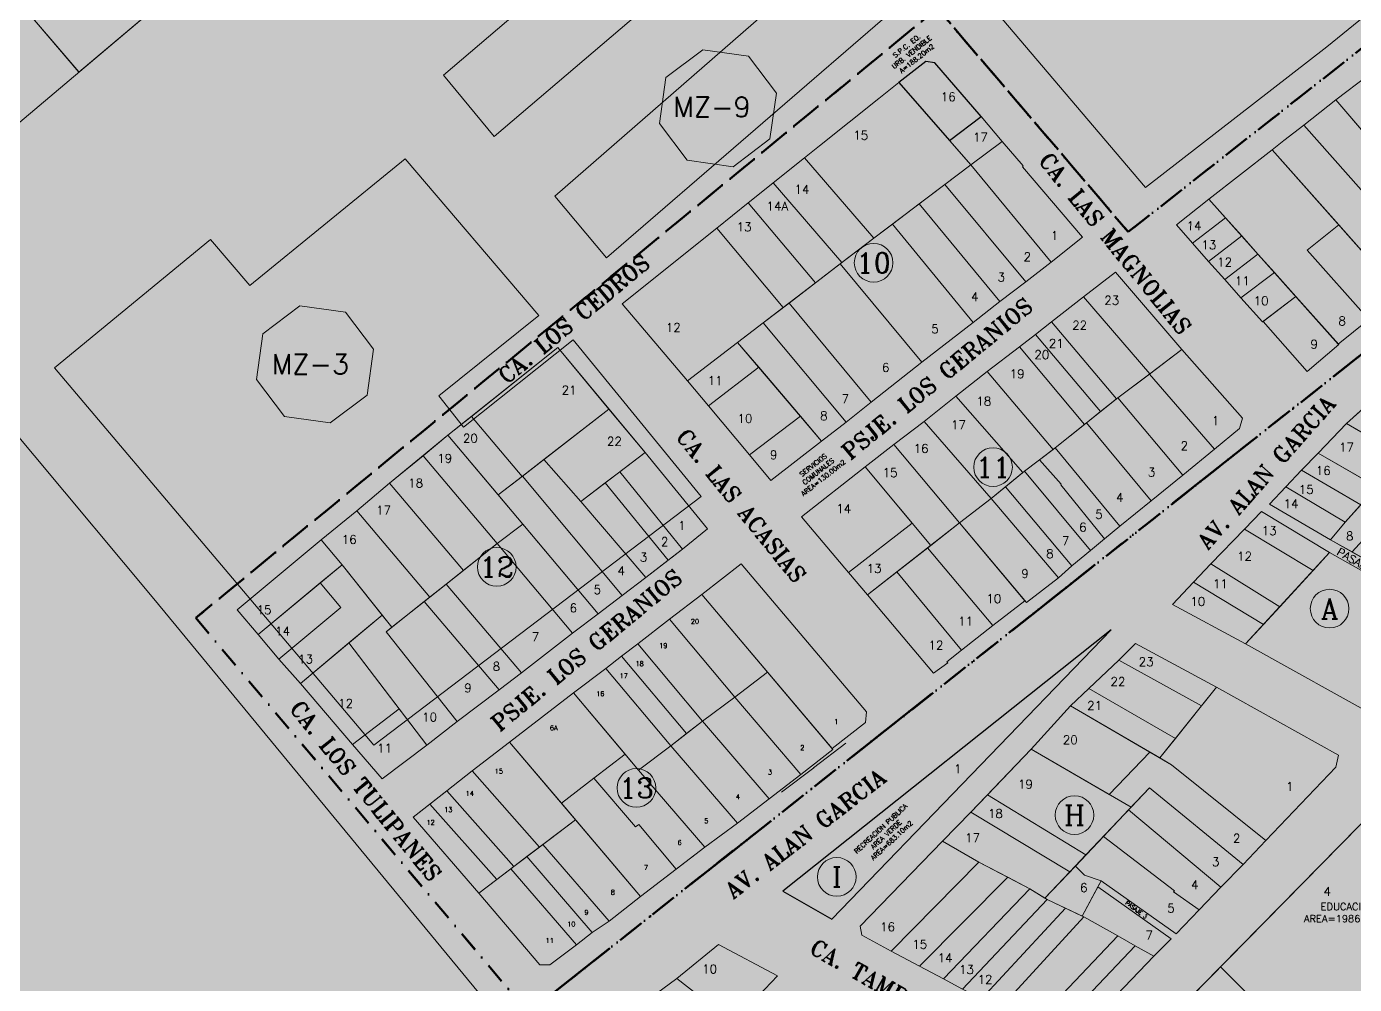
# Model space of a CAD drawing. Header units: millimetres. Extents: x -12449005 to 6504000, y 604360 to 27735491.
# Drawn here: x 711441.9 to 711771.8, y 9108233.5 to 9108471.3 of the extents above; entities that cross this region are included whole.
import ezdxf
from ezdxf.enums import TextEntityAlignment as Align

# ---------------------------------------------------------------- set-up
doc = ezdxf.new("R2010")
doc.units = ezdxf.units.MM
doc.header["$MEASUREMENT"] = 0
doc.header["$PDMODE"] = 3
doc.header["$PDSIZE"] = 0.5
doc.linetypes.add('DASHDOTX2', pattern=[50.8, 25.4, -12.7, 0, -12.7])
doc.layers.get('0').update_dxf_attribs({"lineweight": 15})
for name, color, linetype in [('_LOTE_INFORMAL', 7, 'Continuous'), ('AREA-DEPOR', 100, 'Continuous'), ('AREA-VERDE', 100, 'Continuous'), ('CALLES', 7, 'Continuous'), ('DESC-USOS', 7, 'Continuous'), ('EDUCACION', 5, 'Continuous'), ('SERV-ELECTRIFICACION', 7, 'Continuous')]:
    doc.layers.add(name, color=color, linetype=linetype)
for name, color, linetype, lineweight in [('A_LIMITES SECTORES', 1, 'DASHDOTX2', 50), ('JL - LOTE PRESCRITO', 190, 'Continuous', 30), ('JL - LOTES EXCEPTUADO', 33, 'Continuous', 30), ('MANZANAS', 7, 'Continuous', 18), ('VERTICES', 7, 'Continuous', 20), ('VIVIENDA', 7, 'Continuous', 15)]:
    doc.layers.add(name, color=color, linetype=linetype, lineweight=lineweight)
doc.styles.add('cota100', font='trebuc.ttf')
doc.styles.add('ROMANC', font='romanc.shx')
doc.styles.add('ROMANS', font='romans.shx')
doc.styles.add('ROMANT', font='romant.shx')
doc.dimstyles.new('COTA _100', dxfattribs={"dimscale": 1.26, "dimtxt": 0.95, "dimasz": 0.04, "dimexe": 0.06, "dimexo": 0.1, "dimgap": 0.04, "dimtad": 0, "dimzin": 1, "dimdsep": 46, "dimtxsty": 'cota100', "dimblk": 'ARCHTICK', "dimcen": 0.09, "dimdle": 0.06, "dimse1": 1, "dimse2": 1, "dimsd1": 1, "dimsd2": 1, "dimclrd": 256, "dimclre": 178, "dimclrt": 7, "dimaunit": 1, "dimadec": 3, "dimazin": 0, "dimtfac": 1, "dimtmove": 2, "dimatfit": 2, "dimldrblk": 'ARCHTICK', "dimfxl": 1, "dimarcsym": 0})

# ---------------------------------------------------------------- blocks, each defined once
blk = doc.blocks.new('*D43')
at = {"layer": 'DEFPOINTS', "color": 0, "ltscale": 0.3, "transparency": 16777216}
for p in [(712082.84, 9107519.41), (712108.06, 9107499.31), (712109.03, 9107500.52)]:
    blk.add_point(p, dxfattribs=at)
at = {"layer": 'JL - LOTE PRESCRITO', "color": 7, "ltscale": 0.3, "transparency": 16777216, "insert": (-3285965.38, 20561939.47), "char_height": 1.425, "attachment_point": 5, "rotation": 321.4404, "style": 'cota100'}
blk.add_mtext('32.25', dxfattribs=at)
blk = doc.blocks.new('_ARCHTICK')
at = {"color": 0, "linetype": 'ByBlock', "const_width": 0.15}
blk.add_lwpolyline([(-0.5, -0.5), (0.5, 0.5)], dxfattribs=at)
blk = doc.blocks.new('*D45')
at = {"layer": 'DEFPOINTS', "color": 0, "ltscale": 0.3, "transparency": 16777216}
for p in [(712087.19, 9107441.08), (712113.41, 9107423.07), (712114.24, 9107424.27)]:
    blk.add_point(p, dxfattribs=at)
at = {"layer": 'JL - LOTE PRESCRITO', "color": 7, "ltscale": 0.3, "transparency": 16777216, "insert": (-12449002.32, 27735488.48), "char_height": 1.425, "attachment_point": 5, "rotation": 325.5131, "style": 'cota100'}
blk.add_mtext('31.81', dxfattribs=at)
blk = doc.blocks.new('*D46')
at = {"layer": 'DEFPOINTS', "color": 0, "ltscale": 0.3, "transparency": 16777216}
for p in [(712060.7, 9107460.09, 0), (712086.54, 9107440.17), (712087.27, 9107441.21)]:
    blk.add_point(p, dxfattribs=at)
at = {"layer": 'JL - LOTE PRESCRITO', "color": 7, "ltscale": 0.3, "transparency": 16777216, "insert": (-2185624.74, 20773017.13), "char_height": 1.425, "attachment_point": 5, "rotation": 324.599, "style": 'cota100'}
blk.add_mtext('32.60', dxfattribs=at)
blk = doc.blocks.new('*D48')
at = {"layer": 'DEFPOINTS', "color": 0, "ltscale": 0.3, "transparency": 16777216}
for p in [(712087.24, 9107441.12), (712113.53, 9107422.98), (712114.38, 9107424.21)]:
    blk.add_point(p, dxfattribs=at)
at = {"layer": 'JL - LOTE PRESCRITO', "color": 7, "ltscale": 0.3, "transparency": 16777216, "insert": (-11189611.25, 26932542.48), "char_height": 1.425, "attachment_point": 5, "rotation": 325.4003, "style": 'cota100'}
blk.add_mtext('31.95', dxfattribs=at)
blk = doc.blocks.new('*D51')
at = {"layer": 'DEFPOINTS', "color": 0, "ltscale": 0.3, "transparency": 16777216}
for p in [(711798.11, 9107297.2, 0), (638644.95, 8884680.95), (638646.1, 8884680.58, 0)]:
    blk.add_point(p, dxfattribs=at)
at = {"layer": 'JL - LOTE PRESCRITO', "color": 7, "ltscale": 0.3, "transparency": 16777216, "insert": (1552507.84, 18611954.35), "char_height": 1.425, "attachment_point": 5, "rotation": 71.8094, "style": 'cota100'}
blk.add_mtext('234327.50', dxfattribs=at)
blk = doc.blocks.new('*D54')
at = {"layer": 'DEFPOINTS', "color": 0, "ltscale": 0.3, "transparency": 16777216}
for p in [(711942.33, 9107278.53, 0), (711968.16, 9107261.81, 0), (711968.93, 9107263)]:
    blk.add_point(p, dxfattribs=at)
at = {"layer": 'JL - LOTE PRESCRITO', "color": 7, "ltscale": 0.3, "transparency": 16777216, "insert": (-9446297.88, 15652898.35), "char_height": 1.425, "attachment_point": 5, "rotation": 327.0777, "style": 'cota100'}
blk.add_mtext('30.77', dxfattribs=at)
blk = doc.blocks.new('*D55')
at = {"layer": 'DEFPOINTS', "color": 0, "ltscale": 0.3, "transparency": 16777216}
for p in [(711946.72, 9107290.72, 0), (711972.94, 9107274.92), (711972.26, 9107273.88, 0)]:
    blk.add_point(p, dxfattribs=at)
at = {"layer": 'JL - LOTE PRESCRITO', "color": 7, "ltscale": 0.3, "transparency": 16777216, "insert": (-2514595.34, 20816706.74), "char_height": 1.425, "attachment_point": 5, "rotation": 326.6096, "style": 'cota100'}
blk.add_mtext('30.59', dxfattribs=at)
blk = doc.blocks.new('*D295')
at = {"layer": 'DEFPOINTS', "color": 0, "ltscale": 0.3, "transparency": 16777216}
for p in [(712101.49, 9107527.55, 0), (712107.08, 9107523.29, 0), (712108.02, 9107524.53)]:
    blk.add_point(p, dxfattribs=at)
at = {"layer": 'JL - LOTES EXCEPTUADO', "color": 7, "ltscale": 0.3, "transparency": 16777216, "insert": (-4155879.58, 22512034.24), "char_height": 1.425, "attachment_point": 5, "rotation": 322.6682, "style": 'cota100'}
blk.add_mtext('7.03', dxfattribs=at)
blk = doc.blocks.new('*D317')
at = {"layer": 'DEFPOINTS', "color": 0, "ltscale": 0.3, "transparency": 16777216}
for p in [(712111.35, 9107509.88), (712112.1, 9107510.92), (712138.95, 9107491.47)]:
    blk.add_point(p, dxfattribs=at)
at = {"layer": 'JL - LOTES EXCEPTUADO', "color": 7, "ltscale": 0.3, "transparency": 16777216, "insert": (-2103789.23, 20760500.07), "char_height": 1.425, "attachment_point": 5, "rotation": 324.0814, "style": 'cota100'}
blk.add_mtext('33.15', dxfattribs=at)
blk = doc.blocks.new('*D324')
at = {"layer": 'DEFPOINTS', "color": 0, "ltscale": 0.3, "transparency": 16777216}
for p in [(712110.31, 9107505.46), (712136.86, 9107485.85), (712136.05, 9107484.76)]:
    blk.add_point(p, dxfattribs=at)
at = {"layer": 'JL - LOTES EXCEPTUADO', "color": 7, "ltscale": 0.3, "transparency": 16777216, "insert": (-6163033.89, 23825474.33), "char_height": 1.425, "attachment_point": 5, "rotation": 323.5501, "style": 'cota100'}
blk.add_mtext('33.00', dxfattribs=at)
blk = doc.blocks.new('*D461')
at = {"layer": 'DEFPOINTS', "color": 0, "ltscale": 0.3, "transparency": 16777216}
for p in [(711831.47, 9107446.26, 0), (711835.62, 9107443.66, 0), (711836.13, 9107444.47)]:
    blk.add_point(p, dxfattribs=at)
at = {"layer": 'JL - LOTES EXCEPTUADO', "color": 7, "ltscale": 0.3, "transparency": 16777216, "insert": (-2767481.23, 20887938.53), "char_height": 1.425, "attachment_point": 5, "rotation": 327.9203, "style": 'cota100'}
blk.add_mtext('4.90', dxfattribs=at)
blk = doc.blocks.new('*D277')
at = {"layer": 'DEFPOINTS', "color": 0, "ltscale": 0.3, "transparency": 16777216}
for p in [(5920851.92, 23470790.36), (5920853.1, 23470789.93, 0), (712025.22, 9107418.43, 0)]:
    blk.add_point(p, dxfattribs=at)
at = {"layer": 'JL - LOTES EXCEPTUADO', "color": 7, "ltscale": 0.3, "transparency": 16777216, "insert": (-3004046.3, 604365.52), "char_height": 1.425, "attachment_point": 5, "rotation": 70.067, "style": 'cota100'}
blk.add_mtext('15278688.71', dxfattribs=at)

msp = doc.modelspace()

# ---------------------------------------------------------------- hatches: boundary and pattern name
at = {"transparency": 33554470}
h = msp.add_hatch(color=86, dxfattribs=at)
h.dxf.hatch_style = 1
h.paths.add_polyline_path([(711450.7, 9108921.381), (711781.778, 9109203.971), (711418.183, 9109398.161), (710823.757, 9109287.221), (710769.44, 9109290.567), (710494.877, 9108218.304), (710905.887, 9107893.734), (711206.969, 9108135.118), (711284.972, 9107993.756), (711468.157, 9108148.755), (711566.549, 9108226.47), (711483.951, 9108324.487), (711668.189, 9108475.846), (711715.602, 9108420.347), (711809.581, 9108494.243), (711758.747, 9108553.852), (711763.037, 9108557.493)])
h = msp.add_hatch(color=2, dxfattribs=at)
h.dxf.hatch_style = 1
h.paths.add_polyline_path([(712215.296, 9108722.403), (712360.229, 9108884.951), (712118.456, 9109016.282), (711954.457, 9108877.14), (712032.489, 9108786.178), (711758.748, 9108553.852), (711809.582, 9108494.243), (711715.603, 9108420.347), (711668.19, 9108475.846), (711483.951, 9108324.487), (711566.549, 9108226.469), (711786.571, 9108400.253), (711934.37, 9108468.925), (712108.514, 9108612.806)])
at = {"transparency": 33554457}
h = msp.add_hatch(color=6, dxfattribs=at)
h.dxf.hatch_style = 1
h.paths.add_polyline_path([(712084.752, 9108243.958), (711786.57, 9108400.253), (711468.157, 9108148.755), (711804.946, 9107958.059)])

# ---------------------------------------------------------------- linework, layer by layer
at = {"lineweight": 15}
for points in [[(711351.722, 9108503.723), (711427.997, 9108567.928), (711492.916, 9108492.119), (711417.366, 9108428.289), (711351.722, 9108503.723)], [(711427.997, 9108567.928), (711351.722, 9108503.723), (711417.366, 9108428.289), (711492.916, 9108492.119), (711427.997, 9108567.928)], [(711454.917, 9108460.08), (711389.898, 9108535.858)], [(711492.916, 9108492.119), (711454.949, 9108460.042), (711441.939, 9108475.205), (711479.933, 9108507.28), (711492.916, 9108492.119)]]:
    msp.add_lwpolyline(points, dxfattribs=at)
for points in [[(711798.072, 9108493.328), (711793.762, 9108498.524), (711776.87, 9108518.409), (711758.176, 9108540.259), (711681.363, 9108476.683), (711719.883, 9108431.34), (711764.954, 9108466.325)], [(711580.704, 9108494.423), (711575.914, 9108490.209), (711578.421, 9108487.386), (711545.471, 9108459.296), (711558.101, 9108444.009), (711596.087, 9108476.438)], [(711646.835, 9108493.489), (711573.146, 9108429.197), (711586.021, 9108413.905), (711659.975, 9108477.838)], [(711626.604, 9108443.448), (711628.2, 9108454.817), (711621.289, 9108463.985), (711609.92, 9108465.581), (711600.752, 9108458.67), (711599.157, 9108447.301), (711606.067, 9108438.133), (711617.437, 9108436.538)], [(711535.96, 9108438.481), (711497.375, 9108407.055), (711487.612, 9108418.423), (711448.905, 9108386.601), (711528.187, 9108292.86), (711609.511, 9108354.635), (711577.726, 9108393.574), (711550.482, 9108371.901), (711544.382, 9108379.603), (711569.227, 9108399.61)], [(711413.983, 9108400.398), (711341.633, 9108338.567), (711258.207, 9108266.829), (711246.708, 9108257.079), (711380.634, 9108094.668), (711451.67, 9108147.139), (711513.062, 9108195.96), (711514.198, 9108194.428), (711540.156, 9108215.557), (711541.156, 9108214.273), (711556.716, 9108225.988), (711556.955, 9108228.169), (711473.552, 9108329.221)], [(711521.197, 9108400.384), (711509.828, 9108401.98), (711500.66, 9108395.069), (711499.065, 9108383.7), (711505.975, 9108374.532), (711517.344, 9108372.937), (711526.512, 9108379.847), (711528.108, 9108391.217)]]:
    msp.add_lwpolyline(points, close=True, dxfattribs=at)
at = {"layer": '_LOTE_INFORMAL', "lineweight": 15}
for points in [[(711637.42, 9108287.306), (711645.444, 9108293.364)], [(711637.458, 9108287.256), (711629.493, 9108281.21)]]:
    msp.add_lwpolyline(points, dxfattribs=at)
at = {"layer": 'A_LIMITES SECTORES', "color": 86, "ltscale": 0.2}
msp.add_lwpolyline([(711781.778, 9109203.971), (711418.183, 9109398.161), (710823.757, 9109287.221), (710769.44, 9109290.567), (710494.877, 9108218.304), (710905.887, 9107893.734), (711206.969, 9108135.118), (711284.972, 9107993.756), (711468.157, 9108148.755), (711566.549, 9108226.47), (711483.951, 9108324.487), (711668.189, 9108475.846), (711715.602, 9108420.347), (711809.581, 9108494.243), (711758.747, 9108553.852), (711763.037, 9108557.493), (711450.7, 9108921.381), (711781.778, 9109203.971)], dxfattribs=at)
at = {"layer": 'A_LIMITES SECTORES', "color": 2, "ltscale": 0.2}
msp.add_lwpolyline([(712215.295, 9108722.403), (712360.228, 9108884.951), (712118.456, 9109016.282), (711954.456, 9108877.14), (712032.489, 9108786.178), (711758.747, 9108553.852), (711809.581, 9108494.243), (711715.602, 9108420.347), (711668.189, 9108475.846), (711483.951, 9108324.487), (711566.549, 9108226.47), (711786.57, 9108400.253), (711934.369, 9108468.925), (712108.513, 9108612.806)], close=True, dxfattribs=at)
at = {"layer": 'A_LIMITES SECTORES', "color": 1}
msp.add_lwpolyline([(712084.752, 9108243.958), (711786.57, 9108400.253), (711468.157, 9108148.755), (711804.946, 9107958.059)], close=True, dxfattribs=at)
at = {"layer": 'A_LIMITES SECTORES', "color": 6, "ltscale": 0.2}
msp.add_lwpolyline([(712084.752, 9108243.958), (711786.57, 9108400.253), (711468.157, 9108148.755), (711804.946, 9107958.059)], close=True, dxfattribs=at)
at = {"layer": 'AREA-DEPOR'}
msp.add_lwpolyline([(711759.811, 9108216.545), (711738.539, 9108237.848), (711712.201, 9108211.05), (711744.596, 9108193.126), (711764.439, 9108213.033)], close=True, dxfattribs=at)
at = {"layer": 'AREA-VERDE'}
msp.add_lwpolyline([(711711.319, 9108321.534), (711629.754, 9108256.673), (711641.992, 9108249.655)], close=True, dxfattribs=at)
msp.add_lwpolyline([(711711.319, 9108321.534), (711629.754, 9108256.673), (711641.992, 9108249.655)], close=True, dxfattribs=at)
at = {"layer": 'EDUCACION', "lineweight": 15}
msp.add_lwpolyline([(711809.024, 9108268.214), (711782.656, 9108282.738), (711738.539, 9108237.848), (711759.811, 9108216.545)], close=True, dxfattribs=at)
at = {"layer": 'MANZANAS'}
for points in [[(711690.119, 9108407.973), (711696.437, 9108412.848), (711704.199, 9108419.036), (711689.355, 9108436.539), (711689.512, 9108436.738), (711684.285, 9108442.84), (711679.06, 9108448.977), (711667.521, 9108462.333), (711665.325, 9108462.689), (711658.649, 9108457.452), (711653.645, 9108453.488), (711638.918, 9108441.713), (711635.197, 9108438.776), (711621.154, 9108427.578), (711613.388, 9108421.31), (711589.891, 9108402.498), (711606.085, 9108383.334), (711611.311, 9108377.172), (711621.49, 9108364.968), (711626.794, 9108358.641), (711639.427, 9108368.408), (711645.516, 9108373.108), (711651.723, 9108378.057), (711664.352, 9108388.002), (711677.056, 9108397.894), (711683.657, 9108403.058)], [(711704.484, 9108404.22), (711696.537, 9108398.036), (711692.586, 9108394.859), (711688.571, 9108391.796), (711680.542, 9108385.668), (711672.787, 9108379.569), (711664.899, 9108373.295), (711657.397, 9108367.541), (711650.242, 9108362.012), (711634.443, 9108349.606), (711646.126, 9108335.782), (711650.83, 9108330.265), (711667.198, 9108310.751), (711670.799, 9108313.348), (711670.568, 9108313.572), (711674.168, 9108316.465), (711681.936, 9108322.603), (711689.917, 9108328.774), (711690.289, 9108328.33), (711698.23, 9108334.459), (711701.617, 9108337.406), (711706.242, 9108341.229), (711709.713, 9108344.167), (711713.515, 9108347.306), (711721.291, 9108353.594), (711729.154, 9108359.933), (711736.985, 9108366.375), (711743.265, 9108371.522), (711743.992, 9108374.121), (711728.937, 9108391.11), (711712.396, 9108410.385)], [(711589.85, 9108330.066), (711595.751, 9108334.531), (711604.853, 9108341.576), (711611.123, 9108346.644), (711595.558, 9108365.572), (711573.913, 9108391.672), (711546.606, 9108369.881), (711532.127, 9108357.921), (711523.937, 9108351.113), (711515.147, 9108343.885), (711494.241, 9108326.471), (711499.482, 9108320.371), (711504.638, 9108314.29), (711509.989, 9108308.218), (711522.869, 9108293.045), (711530.281, 9108284.504), (711541.347, 9108292.901), (711548.917, 9108298.739), (711559.324, 9108306.631), (711564.893, 9108310.897), (711577.516, 9108320.729), (711583.955, 9108325.527)], [(711834.744, 9108358.194), (711835.017, 9108359.811), (711831.697, 9108361.799), (711825.346, 9108365.75), (711818.101, 9108370.328), (711811.266, 9108374.405), (711806.92, 9108377.035), (711785.996, 9108387.378), (711769.816, 9108372.737), (711762.759, 9108365.382), (711758.637, 9108361.161), (711754.701, 9108357.039), (711750.704, 9108352.768), (711765.849, 9108343.898), (711786.732, 9108332.07), (711802.269, 9108323.222), (711806.516, 9108327.432), (711814.722, 9108335.567), (711820.839, 9108342.508)], [(711765.609, 9108340.756), (711748.729, 9108350.886), (711744.487, 9108346.506), (711736.135, 9108337.889), (711731.826, 9108333.362), (711726.619, 9108327.844), (711744.745, 9108318.051), (711779.21, 9108298.84), (711800.307, 9108321.235)], [(711618.525, 9108273.495), (711626.377, 9108279.541), (711634.29, 9108285.656), (711642.254, 9108291.787), (711642.046, 9108292.032), (711650.364, 9108298.521), (711650.557, 9108301.2), (711619.443, 9108337.912), (711609.669, 9108330.314), (711601.669, 9108324.148), (711593.752, 9108318.04), (711589.733, 9108315.019), (711585.832, 9108311.934), (711577.811, 9108305.863), (711561.892, 9108293.673), (711552.6, 9108286.522), (711546.302, 9108281.557), (711537.951, 9108275.028), (711554.276, 9108256.16), (711569.451, 9108238.343), (711571.934, 9108238.35), (711578.519, 9108243.317), (711582.473, 9108246.376), (711586.628, 9108249.197), (711594.466, 9108255.328), (711610.434, 9108267.584)], [(711846.976, 9108247.708), (711809.024, 9108268.214), (711782.656, 9108282.738), (711712.201, 9108211.05), (711777.167, 9108175.105), (711792.881, 9108191.447)], [(711628.492, 9108235.657), (711613.847, 9108243.366), (711603.436, 9108234.93), (711598.438, 9108231.26), (711583.952, 9108220.624), (711578.35, 9108216.51), (711572.002, 9108211.849), (711563.859, 9108205.541), (711555.657, 9108199.311), (711549.015, 9108194.006), (711550.016, 9108190.757), (711558.877, 9108185.507), (711562.989, 9108183.115), (711571.061, 9108178.497), (711573.254, 9108178.479), (711578.064, 9108183.374), (711583.891, 9108189.285), (711590.789, 9108196.456), (711596.361, 9108202.196), (711613.228, 9108219.676), (711617.436, 9108224.022)]]:
    msp.add_lwpolyline(points, close=True, dxfattribs=at)
for points in [[(711774.982, 9108459.13), (711767.145, 9108453.11), (711759.218, 9108446.892), (711754.216, 9108443.05), (711751.317, 9108440.747), (711735.642, 9108428.453), (711727.542, 9108422.109), (711731.546, 9108417.56), (711735.553, 9108413.014), (711739.547, 9108408.497), (711743.565, 9108404.014), (711748.969, 9108398.047), (711749.089, 9108398.138), (711760.025, 9108385.718), (711767.875, 9108392.382), (711767.777, 9108392.492), (711775.347, 9108398.605)], [(711701.662, 9108219.297), (711721.981, 9108240.476), (711726.269, 9108244.814), (711708.007, 9108257.689), (711708.83, 9108259.233), (711727.499, 9108246.059), (711733.169, 9108251.983), (711738.585, 9108257.666), (711744.163, 9108263.26), (711749.763, 9108269.25), (711767.131, 9108287.469), (711767.844, 9108290.383), (711737.556, 9108307.325), (711717.395, 9108318.185), (711713.234, 9108314.003), (711705.765, 9108306.945), (711701.277, 9108302.704), (711691.484, 9108291.875), (711676.509, 9108276.239), (711669.464, 9108269.072), (711649.017, 9108247.947), (711649.42, 9108245.682), (711656.695, 9108241.784), (711663.756, 9108238.031), (711669.725, 9108234.88), (711674.427, 9108232.328)]]:
    msp.add_lwpolyline(points, dxfattribs=at)
at = {"layer": 'SERV-ELECTRIFICACION'}
msp.add_lwpolyline([(711667.521, 9108462.333), (711665.325, 9108462.689), (711658.649, 9108457.452), (711671.214, 9108443.035), (711679.06, 9108448.977)], close=True, dxfattribs=at)
at = {"layer": 'VERTICES'}
for centre in [(711652.344, 9108412.679), (711682.007, 9108361.936), (711558.739, 9108337.161), (711765.609, 9108326.798), (711593.425, 9108282.286), (711702.244, 9108275.532), (711643.194, 9108260.185)]:
    msp.add_circle(centre, 4.8, dxfattribs=at)
at = {"layer": 'VIVIENDA'}
for p, q in [((711712.396, 9108410.385), (711728.937, 9108391.11)), ((711582.835, 9108284.677), (711590.624, 9108290.64))]:
    msp.add_line(p, q, dxfattribs=at)
for points in [[(711792.006, 9108441.04), (711774.982, 9108459.13), (711767.145, 9108453.11), (711783.409, 9108434.178)], [(711676.496, 9108436.973), (711658.649, 9108457.452), (711653.645, 9108453.488), (711638.918, 9108441.713), (711635.197, 9108438.776), (711652.361, 9108418.809)], [(711767.145, 9108453.11), (711759.218, 9108446.892), (711790.922, 9108411.136), (711794.314, 9108413.985), (711797.003, 9108415.927), (711797.647, 9108415.24), (711798.905, 9108416.14)], [(711684.285, 9108442.84), (711679.06, 9108448.977), (711671.214, 9108443.035), (711676.496, 9108436.973)], [(711759.218, 9108446.892), (711754.216, 9108443.05), (711751.317, 9108440.747), (711783.164, 9108404.921), (711790.922, 9108411.136)], [(711676.496, 9108436.973), (711696.437, 9108412.848), (711704.199, 9108419.036), (711689.355, 9108436.539), (711689.512, 9108436.738), (711684.285, 9108442.84)], [(711635.197, 9108438.776), (711627.41, 9108432.566), (711644.456, 9108412.749), (711652.361, 9108418.809)], [(711751.317, 9108440.747), (711735.642, 9108428.453), (711767.777, 9108392.492), (711775.347, 9108398.605), (711760.044, 9108415.775), (711767.893, 9108422.1)], [(711676.496, 9108436.973), (711670.019, 9108432.099), (711690.119, 9108407.973), (711696.437, 9108412.848)], [(711627.41, 9108432.566), (711621.154, 9108427.578), (711637.909, 9108407.73), (711644.456, 9108412.749)], [(711683.657, 9108403.058), (711690.119, 9108407.973), (711670.019, 9108432.099), (711663.676, 9108427.325)], [(711621.154, 9108427.578), (711613.388, 9108421.31), (711629.894, 9108401.586), (711637.909, 9108407.73)], [(711677.056, 9108397.894), (711683.657, 9108403.058), (711663.676, 9108427.325), (711657.004, 9108422.304)], [(711739.773, 9108423.83), (711735.642, 9108428.453), (711727.542, 9108422.109), (711731.546, 9108417.56)], [(711677.056, 9108397.894), (711657.004, 9108422.304), (711652.36, 9108418.809), (711644.071, 9108412.454), (711664.352, 9108388.002)], [(711743.771, 9108419.356), (711739.773, 9108423.83), (711731.546, 9108417.56), (711735.553, 9108413.014)], [(711629.894, 9108401.586), (711613.388, 9108421.31), (711589.891, 9108402.498), (711606.085, 9108383.334)], [(711747.802, 9108414.845), (711743.771, 9108419.356), (711735.553, 9108413.014), (711739.547, 9108408.497)], [(711767.893, 9108422.1), (711760.044, 9108415.775), (711775.347, 9108398.605), (711783.164, 9108404.921)], [(711651.723, 9108378.057), (711664.352, 9108388.002), (711644.071, 9108412.454), (711631.336, 9108402.691)], [(711751.887, 9108410.274), (711747.802, 9108414.845), (711739.547, 9108408.497), (711743.565, 9108404.014)], [(711712.396, 9108410.385), (711704.484, 9108404.22), (711720.945, 9108385.11), (711728.937, 9108391.11)], [(711757.231, 9108404.294), (711751.887, 9108410.274), (711743.565, 9108404.014), (711748.969, 9108398.047)], [(711645.522, 9108373.113), (711651.723, 9108378.057), (711631.336, 9108402.691), (711624.892, 9108397.752)], [(711704.484, 9108404.22), (711696.537, 9108398.036), (711712.672, 9108378.882), (711713.023, 9108379.163), (711720.945, 9108385.11)], [(711757.231, 9108404.294), (711749.089, 9108398.138), (711760.025, 9108385.718), (711767.875, 9108392.382)], [(711624.892, 9108397.752), (711618.543, 9108392.885), (711639.427, 9108368.408), (711645.516, 9108373.108)], [(711696.537, 9108398.036), (711692.586, 9108394.859), (711708.713, 9108375.713), (711712.672, 9108378.882)], [(711623.795, 9108386.729), (711618.543, 9108392.885), (711606.085, 9108383.334), (711611.311, 9108377.172)], [(711692.586, 9108394.859), (711688.571, 9108391.796), (711704.755, 9108372.544), (711708.713, 9108375.713)], [(711573.913, 9108391.672), (711552.429, 9108374.528), (711565.029, 9108359.636), (711586.612, 9108376.359)], [(711688.571, 9108391.796), (711680.542, 9108385.668), (711696.978, 9108366.34), (711697.473, 9108366.715), (711704.755, 9108372.544)], [(711728.937, 9108391.11), (711720.865, 9108385.05), (711736.985, 9108366.375), (711743.265, 9108371.522), (711743.992, 9108374.121)], [(711623.795, 9108386.729), (711611.311, 9108377.172), (711621.488, 9108364.97), (711634.181, 9108374.556)], [(711680.542, 9108385.668), (711672.787, 9108379.569), (711689.402, 9108360.587), (711689.79, 9108360.902), (711696.978, 9108366.34)], [(711720.865, 9108385.05), (711713.023, 9108379.163), (711729.154, 9108359.933), (711736.985, 9108366.375)], [(711672.787, 9108379.569), (711664.899, 9108373.295), (711681.517, 9108354.179), (711689.402, 9108360.587)], [(711769.816, 9108372.737), (711793.609, 9108358.954), (711798.541, 9108367.491), (711777.541, 9108379.727)], [(711586.612, 9108376.359), (711570.406, 9108363.801), (711579.619, 9108353.408), (711595.562, 9108365.567)], [(711713.023, 9108379.163), (711705.216, 9108372.913), (711721.291, 9108353.594), (711729.154, 9108359.933), (711729.154, 9108359.933)], [(711552.429, 9108374.528), (711546.606, 9108369.881), (711559.09, 9108355.055), (711565.029, 9108359.636)], [(711621.489, 9108364.969), (711626.794, 9108358.641), (711639.427, 9108368.408), (711634.181, 9108374.556)], [(711664.899, 9108373.295), (711657.397, 9108367.541), (711673.689, 9108348.119), (711681.517, 9108354.179)], [(711705.216, 9108372.913), (711697.473, 9108366.715), (711713.515, 9108347.306), (711721.291, 9108353.594)], [(711546.606, 9108369.881), (711540.415, 9108364.767), (711558.823, 9108342.94), (711565.202, 9108347.798)], [(711769.816, 9108372.737), (711762.759, 9108365.382), (711790.211, 9108349.631), (711796.326, 9108357.38)], [(711673.689, 9108348.119), (711657.397, 9108367.541), (711650.242, 9108362.012), (711666.517, 9108342.518)], [(711697.473, 9108366.715), (711693.579, 9108363.768), (711698.902, 9108357.7), (711698.815, 9108357.577), (711709.713, 9108344.168), (711713.515, 9108347.306)], [(711540.415, 9108364.767), (711532.127, 9108357.921), (711550.478, 9108336.312), (711558.823, 9108342.94)], [(711589.85, 9108330.066), (711595.751, 9108334.531), (711579.619, 9108353.408), (711570.406, 9108363.801), (711565.158, 9108359.735)], [(711604.853, 9108341.576), (711611.123, 9108346.644), (711595.562, 9108365.567), (711589.322, 9108360.808)], [(711698.815, 9108357.577), (711698.902, 9108357.7), (711693.579, 9108363.768), (711689.79, 9108360.902), (711706.242, 9108341.229), (711709.713, 9108344.167)], [(711762.759, 9108365.382), (711758.637, 9108361.161), (711773.35, 9108352.546), (711777.352, 9108357.009)], [(711583.955, 9108325.527), (711589.85, 9108330.066), (711565.158, 9108359.735), (711559.09, 9108355.055)], [(711601.294, 9108338.822), (711604.853, 9108341.576), (711589.322, 9108360.808), (711585.704, 9108358.049)], [(711661.935, 9108348.006), (711650.242, 9108362.012), (711634.443, 9108349.606), (711646.126, 9108335.782)], [(711689.79, 9108360.902), (711685.095, 9108357.087), (711701.617, 9108337.406), (711706.242, 9108341.229)], [(711773.35, 9108352.546), (711758.637, 9108361.161), (711754.701, 9108357.039), (711769.498, 9108348.25)], [(711532.127, 9108357.921), (711523.937, 9108351.113), (711542.084, 9108329.645), (711550.478, 9108336.312)], [(711595.751, 9108334.531), (711601.294, 9108338.822), (711585.704, 9108358.049), (711579.619, 9108353.408)], [(711685.095, 9108357.087), (711681.517, 9108354.179), (711698.23, 9108334.459), (711701.617, 9108337.406)], [(711754.701, 9108357.039), (711750.704, 9108352.768), (711765.849, 9108343.898), (711769.498, 9108348.25)], [(711783.012, 9108353.762), (711777.352, 9108357.009), (711769.498, 9108348.25), (711765.849, 9108343.898), (711771.182, 9108340.877)], [(711681.517, 9108354.179), (711673.689, 9108348.119), (711690.289, 9108328.33), (711698.23, 9108334.459)], [(711788.866, 9108350.403), (711783.012, 9108353.762), (711771.182, 9108340.877), (711776.243, 9108338.011)], [(711532.67, 9108322.167), (711542.084, 9108329.645), (711523.937, 9108351.113), (711515.147, 9108343.885), (711520.31, 9108337.709)], [(711761.525, 9108336.312), (711765.609, 9108340.756), (711748.729, 9108350.886), (711744.487, 9108346.506)], [(711565.202, 9108347.798), (711558.823, 9108342.94), (711577.516, 9108320.729), (711583.955, 9108325.527)], [(711666.517, 9108342.518), (711661.935, 9108348.006), (711646.126, 9108335.782), (711650.83, 9108330.265)], [(711673.689, 9108348.119), (711665.765, 9108341.93), (711681.936, 9108322.603), (711689.917, 9108328.774)], [(711744.487, 9108346.506), (711736.135, 9108337.889), (711753.223, 9108327.277), (711761.525, 9108336.312)], [(711520.31, 9108337.709), (711515.147, 9108343.885), (711494.241, 9108326.471), (711499.482, 9108320.371)], [(711577.516, 9108320.729), (711558.823, 9108342.94), (711546.193, 9108332.909), (711564.893, 9108310.897)], [(711665.765, 9108341.93), (711658.12, 9108335.959), (711674.168, 9108316.465), (711681.936, 9108322.603)], [(711765.609, 9108340.756), (711744.745, 9108318.051), (711779.21, 9108298.84), (711800.307, 9108321.235)], [(711520.31, 9108337.709), (711514.869, 9108333.179), (711520.015, 9108327.092), (711504.638, 9108314.29), (711509.989, 9108308.218), (711530.249, 9108325.211)], [(711619.443, 9108337.912), (711609.669, 9108330.314), (711642.046, 9108292.032), (711650.364, 9108298.521), (711650.557, 9108301.2)], [(711736.135, 9108337.889), (711731.826, 9108333.362), (711749.163, 9108322.859), (711753.223, 9108327.277)], [(711658.12, 9108335.959), (711650.83, 9108330.265), (711667.198, 9108310.751), (711670.799, 9108313.348), (711670.568, 9108313.572), (711674.168, 9108316.465)], [(711731.826, 9108333.362), (711726.619, 9108327.844), (711744.745, 9108318.051), (711749.163, 9108322.859)], [(711520.015, 9108327.092), (711514.869, 9108333.179), (711499.482, 9108320.371), (711504.638, 9108314.29)], [(711559.318, 9108306.627), (711564.893, 9108310.897), (711546.193, 9108332.909), (711540.69, 9108328.537)], [(711609.669, 9108330.314), (711601.669, 9108324.148), (711617.868, 9108304.844), (711625.975, 9108311.035)], [(711540.69, 9108328.537), (711531.276, 9108321.06), (711548.917, 9108298.739), (711559.318, 9108306.627)], [(711541.347, 9108292.901), (711548.917, 9108298.739), (711531.276, 9108321.06), (711532.67, 9108322.167), (711530.249, 9108325.211), (711521.999, 9108318.291)], [(711601.669, 9108324.148), (711593.752, 9108318.04), (711609.829, 9108298.896), (711617.868, 9108304.844)], [(711534.504, 9108301.881), (711521.999, 9108318.291), (711509.989, 9108308.218), (711522.869, 9108293.045)], [(711593.752, 9108318.04), (711589.733, 9108315.019), (711605.861, 9108295.772), (711609.829, 9108298.896)], [(711717.395, 9108318.185), (711713.234, 9108314.003), (711733.805, 9108302.642), (711737.556, 9108307.325)], [(711589.733, 9108315.019), (711585.832, 9108311.934), (711601.972, 9108292.711), (711605.861, 9108295.772)], [(711733.805, 9108302.642), (711713.234, 9108314.003), (711705.765, 9108306.945), (711727.352, 9108294.585)], [(711585.833, 9108311.933), (711577.811, 9108305.863), (711593.955, 9108286.683), (711601.972, 9108292.711)], [(711625.975, 9108311.035), (711617.868, 9108304.844), (711634.29, 9108285.656), (711642.254, 9108291.787)], [(711705.765, 9108306.945), (711701.277, 9108302.704), (711723.463, 9108289.729), (711727.352, 9108294.585)], [(711737.556, 9108307.325), (711723.463, 9108289.729), (711726.324, 9108288.055), (711749.763, 9108269.25), (711767.131, 9108287.469), (711767.844, 9108290.383)], [(711590.624, 9108290.64), (711577.811, 9108305.863), (711561.892, 9108293.673), (711574.775, 9108278.507), (711582.835, 9108284.677)], [(711617.868, 9108304.844), (711609.829, 9108298.896), (711626.377, 9108279.541), (711634.29, 9108285.656)], [(711534.504, 9108301.881), (711522.869, 9108293.045), (711530.281, 9108284.504), (711541.347, 9108292.901)], [(711720.985, 9108291.178), (711701.277, 9108302.704), (711691.484, 9108291.875), (711710.88, 9108280.68)], [(711609.829, 9108298.896), (711601.972, 9108292.711), (711618.525, 9108273.495), (711626.377, 9108279.541)], [(711561.892, 9108293.673), (711552.6, 9108286.522), (711569.332, 9108267.588), (711578.28, 9108274.381)], [(711593.955, 9108286.683), (711590.624, 9108290.64), (711582.835, 9108284.677), (711593.204, 9108272.623), (711593.998, 9108273.232), (711603.281, 9108262.094), (711610.434, 9108267.584)], [(711601.972, 9108292.711), (711593.955, 9108286.683), (711610.434, 9108267.584), (711618.525, 9108273.495)], [(711691.484, 9108291.875), (711680.659, 9108280.573), (711705.087, 9108265.652), (711716.336, 9108277.531)], [(711726.324, 9108288.055), (711720.985, 9108291.178), (711710.88, 9108280.68), (711716.336, 9108277.531), (711720.839, 9108282.287), (711744.163, 9108263.26), (711749.763, 9108269.25)], [(711562.96, 9108262.752), (711569.332, 9108267.588), (711552.6, 9108286.522), (711546.302, 9108281.557)], [(711582.835, 9108284.677), (711574.775, 9108278.507), (711594.466, 9108255.328), (711603.281, 9108262.094), (711593.998, 9108273.232), (711593.204, 9108272.623)], [(711558.722, 9108259.535), (711562.96, 9108262.752), (711546.302, 9108281.557), (711542.087, 9108278.262)], [(711680.659, 9108280.573), (711676.509, 9108276.239), (711701.099, 9108261.44), (711705.087, 9108265.652)], [(711720.839, 9108282.287), (711715.683, 9108276.841), (711738.585, 9108257.666), (711744.163, 9108263.26)], [(711554.276, 9108256.16), (711558.722, 9108259.535), (711542.087, 9108278.262), (711537.951, 9108275.028)], [(711578.28, 9108274.381), (711570.206, 9108268.252), (711586.628, 9108249.197), (711594.466, 9108255.328)], [(711676.509, 9108276.239), (711669.464, 9108269.072), (711678.509, 9108263.879), (711691.158, 9108257.209), (711694.897, 9108254.891), (711701.099, 9108261.44)], [(711715.683, 9108276.841), (711709.446, 9108270.255), (711727.044, 9108256.723), (711726.86, 9108256.487), (711733.169, 9108251.983), (711738.585, 9108257.666)], [(711570.206, 9108268.252), (711566.223, 9108265.229), (711582.473, 9108246.376), (711586.628, 9108249.197)], [(711678.509, 9108263.879), (711669.464, 9108269.072), (711649.017, 9108247.947), (711649.42, 9108245.682), (711656.691, 9108241.785)], [(711727.044, 9108256.723), (711709.446, 9108270.255), (711702.461, 9108262.878), (711704.729, 9108260.593), (711708.83, 9108259.233), (711727.499, 9108246.059), (711733.169, 9108251.983), (711726.86, 9108256.487)], [(711566.223, 9108265.229), (711562.241, 9108262.206), (711578.519, 9108243.317), (711582.474, 9108246.376)], [(711554.276, 9108256.16), (711569.451, 9108238.343), (711571.934, 9108238.35), (711578.519, 9108243.317), (711562.241, 9108262.206)], [(711685.709, 9108260.082), (711678.509, 9108263.879), (711656.691, 9108241.785), (711663.756, 9108238.031)], [(711708.83, 9108259.233), (711704.729, 9108260.593), (711702.461, 9108262.878), (711694.897, 9108254.891), (711695.45, 9108254.548), (711704.152, 9108250.448)], [(711685.709, 9108260.082), (711663.756, 9108238.031), (711669.725, 9108234.88), (711691.158, 9108257.209)], [(711708.007, 9108257.689), (711704.152, 9108250.448), (711704.587, 9108250.244), (711713.003, 9108245.523), (711717.349, 9108243.077), (711721.981, 9108240.476), (711726.269, 9108244.814)], [(711695.45, 9108254.548), (711691.158, 9108257.209), (711669.725, 9108234.88), (711674.427, 9108232.328)], [(711699.973, 9108252.417), (711695.45, 9108254.548), (711674.427, 9108232.328), (711679.151, 9108229.925)], [(711704.587, 9108250.244), (711699.973, 9108252.417), (711679.151, 9108229.925), (711683.711, 9108227.531)], [(711713.003, 9108245.523), (711704.587, 9108250.244), (711683.711, 9108227.531), (711691.75, 9108223.161)], [(711717.349, 9108243.077), (711713.003, 9108245.523), (711691.75, 9108223.161), (711696.108, 9108220.71)], [(711628.492, 9108235.657), (711613.847, 9108243.366), (711603.436, 9108234.93), (711617.436, 9108224.022)], [(711721.981, 9108240.476), (711717.349, 9108243.077), (711696.108, 9108220.71), (711699.365, 9108219.176), (711701.662, 9108219.297)], [(711603.436, 9108234.93), (711598.438, 9108231.26), (711613.228, 9108219.676), (711617.436, 9108224.022)]]:
    msp.add_lwpolyline(points, close=True, dxfattribs=at)

# ---------------------------------------------------------------- texts
at = {"color": 7, "lineweight": 15, "style": 'ROMANS'}
for s, p in [('MZ-9', (711602.533, 9108448.886)), ('MZ-3', (711502.797, 9108385.028))]:
    msp.add_text(s, height=5, dxfattribs=at).set_placement(p)
at = {"layer": 'CALLES', "style": 'ROMANT'}
for s, height, rotation, p in [('CA. LAS MAGNOLIAS', 4, 309.07006, (711712.356, 9108417.479)), ('CA. LOS CEDROS', 4, 39.47665, (711577.917, 9108398.713)), ('PSJE. LOS GERANIOS', 4, 39.47665, (711668.125, 9108383.937)), ('AV. ALAN GARCIA', 4, 48.65979, (711749.844, 9108360.688)), ('CA. LAS ACASIAS', 4, 309.07006, (711619.49, 9108352.387)), ('PASAJE 2', 1.95, 330.25539, (711773.066, 9108338.069)), ('PSJE. LOS GERANIOS', 4, 39.47665, (711581.037, 9108316.504)), ('CA. LOS TULIPANES', 4, 309.07006, (711526.192, 9108281.564)), ('AV. ALAN GARCIA', 4, 37.63423, (711635.405, 9108270.978)), ('PASAJE 3', 1, 323.06074, (711717.618, 9108252.051)), ('CA. TAMBO MACAHAY', 4, 330.25539, (711662.941, 9108228.482))]:
    msp.add_text(s, height=height, rotation=rotation, dxfattribs=at).set_placement(p, align=Align.MIDDLE_CENTER)
at = {"layer": 'DESC-USOS', "attachment_point": 5, "style": 'ROMANS'}
for s, insert, char_height, rotation in [('S.P.C. EQ.\\PURB. VENDIBLE\\PA=188.20m2', (711661.785, 9108464.966), 1.2, 38.4101), ('SERVICIOS\\PCOMUNALES\\PAREA=130.00m2', (711638.599, 9108360.865), 1.2, 38.16697), ('RECREACION PUBLICA\\PAREA VERDE\\PAREA=683.10m2', (711655.455, 9108270.701), 1.2, 42.80949), ('EDUCACION\\PAREA=1986.00m2', (711770.105, 9108251.309), 1.8, 359.99274)]:
    msp.add_mtext(s, dxfattribs=dict(at, insert=insert, char_height=char_height, rotation=rotation))
at = {"layer": 'MANZANAS', "style": 'ROMANC'}
for s, p in [('10', (711652.344, 9108412.679)), ('11', (711682.007, 9108361.936)), ('12', (711558.739, 9108337.161)), ('13', (711593.425, 9108282.286))]:
    msp.add_text(s, height=5, dxfattribs=at).set_placement(p, align=Align.MIDDLE)
for s, p in [('A', (711765.609, 9108326.798)), ('H', (711702.244, 9108275.532)), ('I', (711643.194, 9108260.185))]:
    msp.add_text(s, height=5, rotation=359.99274, dxfattribs=at).set_placement(p, align=Align.MIDDLE)
at = {"layer": 'VIVIENDA', "style": 'ROMANS'}
for s, p in [('16', (711670.896, 9108453.913)), ('15', (711649.146, 9108444.333)), ('17', (711678.862, 9108443.852)), ('14', (711634.527, 9108430.919)), ('14A', (711628.435, 9108426.757)), ('13', (711620.177, 9108421.586)), ('14', (711731.93, 9108421.861)), ('1', (711697.282, 9108419.469)), ('13', (711735.619, 9108417.113)), ('2', (711690.506, 9108414.174)), ('12', (711739.522, 9108412.869)), ('3', (711684.055, 9108409.121)), ('11', (711743.933, 9108408.189)), ('4', (711677.483, 9108404.243)), ('23', (711711.488, 9108403.361)), ('10', (711748.601, 9108403.238)), ('8', (711768.725, 9108398.229)), ('12', (711602.587, 9108396.623)), ('5', (711667.585, 9108396.26)), ('22', (711703.522, 9108397.169)), ('21', (711697.716, 9108392.656)), ('9', (711761.781, 9108392.461)), ('20', (711694.13, 9108389.869)), ('6', (711655.354, 9108386.701)), ('19', (711687.992, 9108385.098)), ('11', (711612.993, 9108383.415)), ('21', (711576.717, 9108381.076)), ('7', (711645.329, 9108378.866)), ('18', (711679.717, 9108378.318)), ('10', (711620.39, 9108374.027)), ('8', (711639.981, 9108374.686)), ('17', (711673.415, 9108372.413)), ('1', (711737.287, 9108373.477)), ('20', (711552.176, 9108369.098)), ('22', (711587.963, 9108368.35)), ('16', (711664.134, 9108366.554)), ('2', (711729.516, 9108367.24)), ('17', (711769.802, 9108366.906)), ('19', (711545.808, 9108364.118)), ('9', (711627.52, 9108364.977)), ('15', (711656.43, 9108360.565)), ('3', (711721.379, 9108360.71)), ('16', (711764.03, 9108361.082)), ('18', (711538.594, 9108357.992)), ('15', (711759.799, 9108356.395)), ('4', (711713.513, 9108354.398)), ('14', (711756.047, 9108352.847)), ('17', (711530.632, 9108351.23)), ('14', (711644.925, 9108351.623)), ('5', (711708.305, 9108350.218)), ('1', (711604.704, 9108347.436)), ('6', (711704.318, 9108347.019)), ('13', (711750.596, 9108346.161)), ('16', (711522.075, 9108343.964)), ('2', (711600.446, 9108343.43)), ('7', (711700.061, 9108343.602)), ('8', (711770.615, 9108344.844)), ('3', (711595.2, 9108339.575)), ('8', (711696.127, 9108340.446)), ('12', (711744.478, 9108339.81)), ('4', (711589.653, 9108336.19)), ('13', (711652.46, 9108336.769)), ('9', (711689.964, 9108335.5)), ('11', (711738.48, 9108332.984)), ('5', (711583.72, 9108331.509)), ('10', (711682.206, 9108329.274)), ('15', (711500.927, 9108326.513)), ('6', (711577.74, 9108326.97)), ('10', (711732.864, 9108328.581)), ('11', (711675.205, 9108323.655)), ('14', (711505.542, 9108321.224)), ('7', (711568.339, 9108319.834)), ('12', (711667.82, 9108317.729)), ('13', (711511.254, 9108314.284)), ('8', (711558.648, 9108312.479)), ('23', (711720.038, 9108313.619)), ('9', (711551.567, 9108307.104)), ('22', (711713.028, 9108308.682)), ('12', (711521.201, 9108303.278)), ('21', (711707.231, 9108302.719)), ('10', (711542.051, 9108299.881)), ('20', (711701.183, 9108294.21)), ('11', (711530.886, 9108292.179)), ('1', (711673.233, 9108287.025)), ('19', (711690.052, 9108283.195)), ('1', (711755.702, 9108282.612)), ('18', (711682.589, 9108275.908)), ('17', (711676.931, 9108269.903)), ('2', (711742.519, 9108269.772)), ('3', (711737.324, 9108263.931)), ('6', (711704.547, 9108257.514)), ('4', (711732.128, 9108258.253)), ('4', (711765.028, 9108256.559)), ('5', (711726.202, 9108252.412)), ('16', (711655.795, 9108247.784)), ('15', (711663.793, 9108243.434)), ('7', (711720.782, 9108245.696)), ('14', (711670.096, 9108240.059)), ('10', (711611.614, 9108237.315)), ('13', (711675.411, 9108237.173)), ('12', (711680.02, 9108234.707))]:
    msp.add_text(s, height=2.16, rotation=359.88128, dxfattribs=at).set_placement(p, align=Align.MIDDLE)
for s, p in [('20', (711607.966, 9108323.626)), ('19', (711600.1, 9108317.619)), ('18', (711594.224, 9108313.132)), ('17', (711590.284, 9108310.124)), ('16', (711584.441, 9108305.661)), ('6A', (711572.895, 9108297.192)), ('1', (711643.071, 9108298.734)), ('2', (711634.638, 9108292.294)), ('15', (711559.255, 9108286.428)), ('3', (711626.626, 9108286.177)), ('14', (711552.025, 9108280.908)), ('4', (711618.644, 9108280.081)), ('13', (711546.684, 9108276.895)), ('12', (711542.298, 9108273.694)), ('5', (711610.799, 9108274.09)), ('6', (711604.149, 9108268.711)), ('7', (711595.811, 9108262.528)), ('8', (711587.573, 9108256.354)), ('9', (711581.028, 9108251.357)), ('10', (711577.246, 9108248.468)), ('11', (711571.897, 9108244.384))]:
    msp.add_text(s, height=1.2, dxfattribs=at).set_placement(p, align=Align.MIDDLE)

# ---------------------------------------------------------------- dimensions: what is measured, and where the dimension line sits
at = {"layer": 'JL - LOTE PRESCRITO', "ltscale": 0.3}
for base, p1, p2, angle, picture, middle in [((712114.241, 9107424.27, 0), (712087.191, 9107441.081, 0), (712113.414, 9107423.067, 0), 325.51313, '*D45', (-12449002.316, 27735488.482, 0)), ((712114.377, 9107424.206, 0), (712087.238, 9107441.124, 0), (712113.534, 9107422.984, 0), 325.40033, '*D48', (-11189611.254, 26932542.482, 0)), ((711972.944, 9107274.924, 0), (711946.718, 9107290.717, 0), (711972.258, 9107273.883, 0), 326.6096, '*D55', (-2514595.34, 20816706.736, 0)), ((712086.536, 9107440.17, 0), (712060.702, 9107460.094, 0), (712087.275, 9107441.209, 0), 324.59903, '*D46', (-2185624.739, 20773017.13, 0)), ((712109.027, 9107500.525, 0), (712082.837, 9107519.415, 0), (712108.058, 9107499.31, 0), 321.44044, '*D43', (-3285965.379, 20561939.472, 0)), ((638644.95, 8884680.953, 0), (711798.107, 9107297.202, 0), (638646.098, 8884680.575, 0), 251.80943, '*D51', (1552507.844, 18611954.349, 0)), ((711968.927, 9107263.001, 0), (711942.331, 9107278.532, 0), (711968.157, 9107261.811, 0), 327.07769, '*D54', (-9446297.875, 15652898.352, 0))]:
    dim = msp.add_linear_dim(base=base, p1=p1, p2=p2, angle=angle, dimstyle='COTA _100', override={"dimscale": 1.5}, dxfattribs=at)
    dim.commit()
    dim.dimension.update_dxf_attribs({"geometry": picture, "text_midpoint": middle, "dimtype": 161})
at = {"layer": 'JL - LOTES EXCEPTUADO', "ltscale": 0.3}
for base, p1, p2, angle, picture, middle in [((712136.051, 9107484.763, 0), (712110.311, 9107505.458, 0), (712136.855, 9107485.852, 0), 323.55006, '*D324', (-6163033.891, 23825474.328, 0)), ((5920851.924857054, 23470790.356056061, 0.000000005), (712025.222492767, 9107418.427517591, 0.000000004), (5920853.097571281, 23470789.930775229, 0.000000001), 70.066995566, '*D277', (-3004046.296434489, 604365.524695335, 0.000000005)), ((712108.02, 9107524.528, 0), (712101.491, 9107527.553, 0), (712107.078, 9107523.292, 0), 322.66818, '*D295', (-4155879.578, 22512034.24, 0)), ((711836.129, 9107444.468, 0), (711831.472, 9107446.259, 0), (711835.622, 9107443.659, 0), 327.92034, '*D461', (-2767481.229, 20887938.529, 0)), ((712111.351, 9107509.881, 0), (712138.951, 9107491.474, 0), (712112.104, 9107510.921, 0), 144.08136, '*D317', (-2103789.227, 20760500.069, 0))]:
    dim = msp.add_linear_dim(base=base, p1=p1, p2=p2, angle=angle, dimstyle='COTA _100', override={"dimscale": 1.5}, dxfattribs=at)
    dim.commit()
    dim.dimension.update_dxf_attribs({"geometry": picture, "text_midpoint": middle, "dimtype": 161})

doc.saveas('drawing.dxf')
